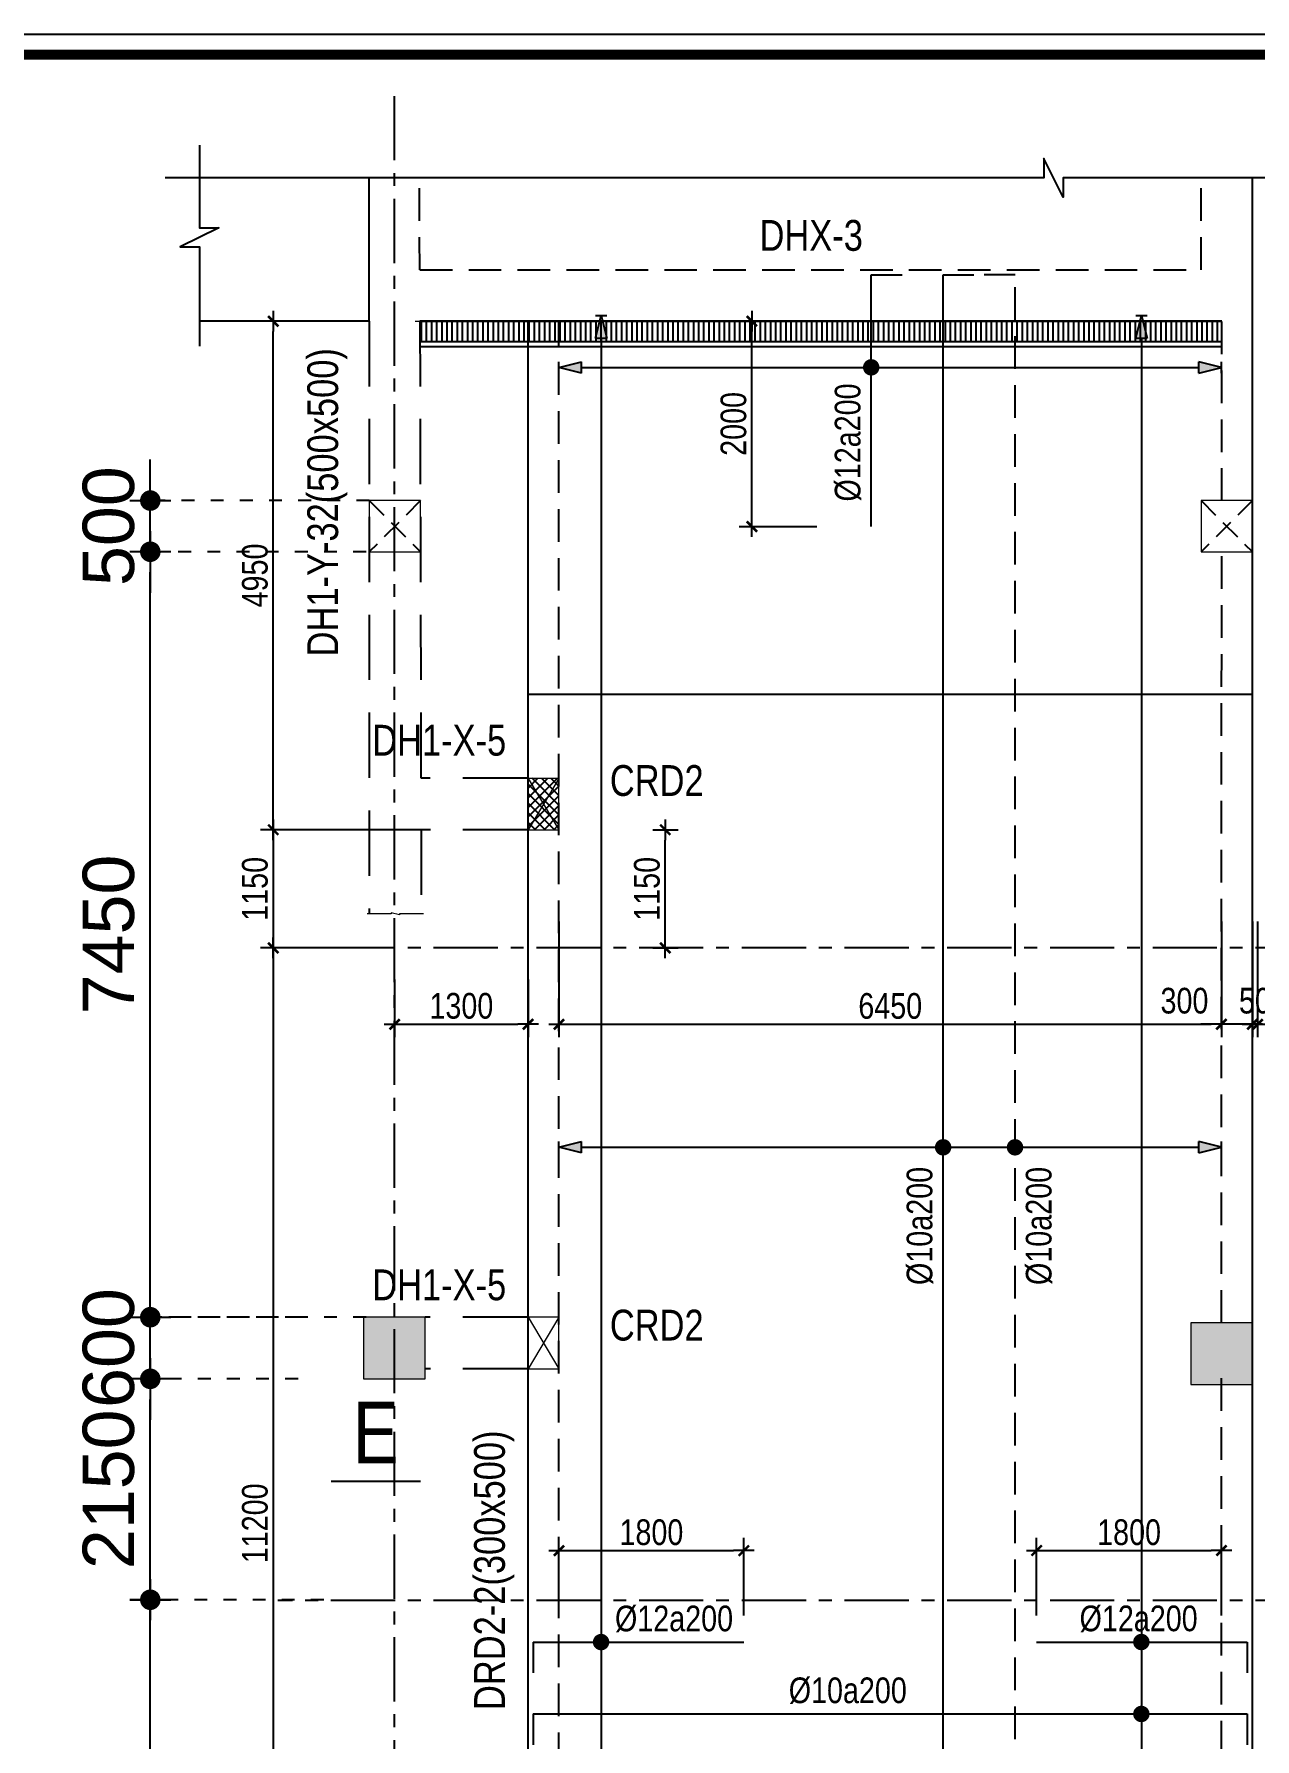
# Model space of a CAD drawing. Header units: millimetres. Extents: x 0 to 168200, y 0 to 59400.
# Drawn here: x 101026 to 112910, y 41308 to 57900 of the extents above; entities that cross this region are included whole.
import ezdxf
from ezdxf.enums import TextEntityAlignment as Align

# ---------------------------------------------------------------- set-up
doc = ezdxf.new("R2010")
doc.units = ezdxf.units.MM
doc.header["$LTSCALE"] = 100
doc.header["$PDSIZE"] = 5
for name, pattern in [('$0$CENTER', [2, 1.25, -0.25, 0.25, -0.25]), ('CENTER', [2, 1.25, -0.25, 0.25, -0.25]), ('HIDDEN', [9.525, 6.35, -3.175]), ('HIDDEN5', [2.8375, 1.25, -1.5875]), ('MB_Luoi truc$0$HTT Hidden 21', [3, 2, -1])]:
    doc.linetypes.add(name, pattern=pattern)
for name, color, linetype in [('$0$12PM. GRID', 8, '$0$CENTER'), ('01PM. TEXT A', 3, 'Continuous'), ('02PM. TEXT B', 4, 'Continuous'), ('03PM. TEXT C', 1, 'Continuous'), ('04PM. THIN', 7, 'Continuous'), ('05PM. FRAME', 4, 'Continuous'), ('06PM. HIDDEN', 4, 'HIDDEN'), ('08PM. SSS X', 6, 'Continuous'), ('11PM. DIM', 2, 'Continuous'), ('12PM. GRID', 8, 'CENTER'), ('13PM. HATCH', 8, 'Continuous'), ('cot 500 dung +850', 1, 'Continuous'), ('dim', 1, 'Continuous'), ('Dim 50', 1, 'Continuous'), ('mb_cot tang 1-3$0$Concrete Line', 6, 'Continuous')]:
    doc.layers.add(name, color=color, linetype=linetype)
for name, color, linetype, lineweight in [('Ap0302_PC', 150, 'Continuous', 9), ('Ap0302_PC @ 1', 150, 'Continuous', 9), ('Ap0302_PC @ 150', 150, 'Continuous', 9), ('COT', 5, 'Continuous', 13), ('DBAO', 3, 'Continuous', 13), ('DMo', 9, 'HIDDEN', 9)]:
    doc.layers.add(name, color=color, linetype=linetype, lineweight=lineweight)
doc.styles.add('[PMDC2013]STYLE', font='arial.ttf', dxfattribs={"width": 0.8})
doc.styles.add('arial', font='arial.ttf')
doc.dimstyles.new('1.100', dxfattribs={"dimtxt": 250, "dimasz": 100, "dimexe": 125, "dimexo": 0, "dimgap": 50, "dimtad": 1, "dimdec": 0, "dimrnd": 5, "dimzin": 0, "dimdsep": 46, "dimtxsty": '[PMDC2013]STYLE', "dimblk": 'TICK', "dimcen": 0, "dimdle": 300, "dimclrd": 2, "dimclre": 2, "dimclrt": 4, "dimadec": 0, "dimazin": 0, "dimtfac": 0.004, "dimtdec": 0, "dimtix": 1, "dimtmove": 2, "dimatfit": 3, "dimldrblk": 'TICK', "dimfxl": 1, "dimtvp": 0.8, "dimtolj": 1, "dimtzin": 0, "dimarcsym": 0})
doc.dimstyles.new('200', dxfattribs={"dimscale": 200, "dimtxt": 2.5, "dimasz": 1, "dimexe": 0, "dimexo": 0, "dimgap": 0.75, "dimtad": 1, "dimdec": 0, "dimrnd": 10, "dimzin": 9, "dimdsep": 46, "dimtxsty": 'arial', "dimblk1": 'DIMDOT', "dimblk2": 'DIMDOT', "dimsah": 1, "dimcen": 2, "dimdle": 3, "dimclre": 8, "dimclrt": 2, "dimadec": 0, "dimazin": 0, "dimtfac": 1, "dimtdec": 0, "dimtix": 1, "dimtmove": 2, "dimatfit": 3, "dimldrblk": 'DIMPIJL', "dimfxl": 1, "dimtvp": 1.8, "dimtolj": 1, "dimtzin": 0, "dimarcsym": 0})

# ---------------------------------------------------------------- blocks, each defined once
blk = doc.blocks.new('CHG_XX_Khung ten')
blk.add_lwpolyline([(15, 579), (826, 579), (826, 15), (15, 15)], close=True)
at = {"color": 4, "linetype": 'Continuous', "const_width": 1}
blk.add_lwpolyline([(17, 577), (824, 577), (824, 17), (17, 17)], close=True, dxfattribs=at)
blk = doc.blocks.new('TICK')
at = {"color": 0, "linetype": 'ByBlock'}
blk.add_line((1, 0), (-1, 0), dxfattribs=at)
at = {"color": 7, "linetype": 'ByBlock', "const_width": 0.25}
blk.add_lwpolyline([(-0.5, -0.5), (0.5, 0.5)], dxfattribs=at)
blk = doc.blocks.new('*D636')
at = {"layer": '11PM. DIM', "color": 2, "lineweight": -2, "transparency": 16777216}
for p, q in [((112936, 49263), (112936, 48138)), ((113236, 49263), (113236, 48138)), ((113036, 48263), (113136, 48263))]:
    blk.add_line(p, q, dxfattribs=at)
at = {"layer": 'Defpoints', "color": 0, "transparency": 16777216}
for p in [(112936, 49263), (113236, 49263), (113236, 48263)]:
    blk.add_point(p, dxfattribs=at)
at = {"layer": '11PM. DIM', "color": 2, "lineweight": -2, "transparency": 16777216, "xscale": 100, "yscale": 100, "zscale": 100, "rotation": 180}
blk.add_blockref('TICK', (112936, 48263), dxfattribs=at)
at = {"layer": '11PM. DIM', "color": 2, "lineweight": -2, "transparency": 16777216, "xscale": 100, "yscale": 100, "zscale": 100}
blk.add_blockref('TICK', (113236, 48263), dxfattribs=at)
at = {"layer": '11PM. DIM', "color": 4, "transparency": 16777216, "insert": (113644, 48491), "char_height": 250, "attachment_point": 5, "style": '[PMDC2013]STYLE'}
blk.add_mtext('\\A1;300', dxfattribs=at)
blk = doc.blocks.new('*D637')
at = {"layer": '11PM. DIM', "color": 2, "lineweight": -2, "transparency": 16777216}
for p, q in [((112585, 49263), (112585, 48138)), ((112885, 49263), (112885, 48138)), ((112485, 48263), (112385, 48263)), ((112885, 48263), (112585, 48263)), ((112985, 48263), (113085, 48263))]:
    blk.add_line(p, q, dxfattribs=at)
at = {"layer": 'Defpoints', "color": 0, "transparency": 16777216}
for p in [(112585, 49263), (112885, 49263), (112585, 48263)]:
    blk.add_point(p, dxfattribs=at)
at = {"layer": '11PM. DIM', "color": 2, "lineweight": -2, "transparency": 16777216, "xscale": 100, "yscale": 100, "zscale": 100}
blk.add_blockref('TICK', (112585, 48263), dxfattribs=at)
at = {"layer": '11PM. DIM', "color": 2, "lineweight": -2, "transparency": 16777216, "xscale": 100, "yscale": 100, "zscale": 100, "rotation": 180}
blk.add_blockref('TICK', (112885, 48263), dxfattribs=at)
at = {"layer": '11PM. DIM', "color": 4, "transparency": 16777216, "insert": (112224, 48491), "char_height": 250, "attachment_point": 5, "style": '[PMDC2013]STYLE'}
blk.add_mtext('\\A1;300', dxfattribs=at)
blk = doc.blocks.new('*D638')
at = {"layer": '11PM. DIM', "color": 2, "lineweight": -2, "transparency": 16777216}
for p, q in [((106135, 49263), (106135, 48138)), ((112585, 49263), (112585, 48138)), ((106235, 48263), (112485, 48263))]:
    blk.add_line(p, q, dxfattribs=at)
at = {"layer": 'Defpoints', "color": 0, "transparency": 16777216}
for p in [(106135, 49263), (112585, 49263), (112585, 48263)]:
    blk.add_point(p, dxfattribs=at)
at = {"layer": '11PM. DIM', "color": 2, "lineweight": -2, "transparency": 16777216, "xscale": 100, "yscale": 100, "zscale": 100, "rotation": 180}
blk.add_blockref('TICK', (106135, 48263), dxfattribs=at)
at = {"layer": '11PM. DIM', "color": 2, "lineweight": -2, "transparency": 16777216, "xscale": 100, "yscale": 100, "zscale": 100}
blk.add_blockref('TICK', (112585, 48263), dxfattribs=at)
at = {"layer": '11PM. DIM', "color": 4, "transparency": 16777216, "insert": (109360, 48440), "char_height": 250, "attachment_point": 5, "style": '[PMDC2013]STYLE'}
blk.add_mtext('\\A1;6450', dxfattribs=at)
blk = doc.blocks.new('DCN')
at = {"color": 1, "linetype": 'ByBlock'}
blk.add_line((0, 362), (0, -362), dxfattribs=at)
at = {"color": 0, "linetype": 'ByBlock', "style": '[PMDC2013]STYLE', "width": 0.8}
blk.add_attdef('A', (204, -250), '', height=500, dxfattribs=at)
blk = doc.blocks.new('*D639')
at = {"layer": '11PM. DIM', "color": 2, "lineweight": -2, "transparency": 16777216}
for p, q in [((104354, 49006), (103229, 49006)), ((103354, 48906), (103354, 37906)), ((104333, 37806), (103229, 37806))]:
    blk.add_line(p, q, dxfattribs=at)
at = {"layer": 'Defpoints', "color": 0, "transparency": 16777216}
for p in [(104354, 49006), (103354, 37806), (104333, 37806)]:
    blk.add_point(p, dxfattribs=at)
at = {"layer": '11PM. DIM', "color": 2, "lineweight": -2, "transparency": 16777216, "xscale": 100, "yscale": 100, "zscale": 100}
for p, rotation in [((103354, 49006), 90), ((103354, 37806), 270)]:
    blk.add_blockref('TICK', p, dxfattribs=dict(at, rotation=rotation))
at = {"layer": '11PM. DIM', "color": 4, "transparency": 16777216, "insert": (103176, 43406), "char_height": 250, "attachment_point": 5, "rotation": 90, "style": '[PMDC2013]STYLE'}
blk.add_mtext('\\A1;11200', dxfattribs=at)
blk = doc.blocks.new('*D640')
at = {"layer": '11PM. DIM', "color": 2, "lineweight": -2, "transparency": 16777216}
for p, q in [((103847, 55106), (103229, 55106)), ((103354, 50256), (103354, 55006)), ((104793, 50156), (103229, 50156))]:
    blk.add_line(p, q, dxfattribs=at)
at = {"layer": 'Defpoints', "color": 0, "transparency": 16777216}
for p in [(103354, 55106), (103847, 55106), (104793, 50156)]:
    blk.add_point(p, dxfattribs=at)
at = {"layer": '11PM. DIM', "color": 2, "lineweight": -2, "transparency": 16777216, "xscale": 100, "yscale": 100, "zscale": 100}
for p, rotation in [((103354, 55106), 90), ((103354, 50156), 270)]:
    blk.add_blockref('TICK', p, dxfattribs=dict(at, rotation=rotation))
at = {"layer": '11PM. DIM', "color": 4, "transparency": 16777216, "insert": (103176, 52631), "char_height": 250, "attachment_point": 5, "rotation": 90, "style": '[PMDC2013]STYLE'}
blk.add_mtext('\\A1;4950', dxfattribs=at)
blk = doc.blocks.new('*D642')
at = {"layer": '11PM. DIM', "color": 2, "lineweight": -2, "transparency": 16777216}
for p, q in [((104793, 50156), (103229, 50156)), ((103354, 50056), (103354, 49106)), ((104354, 49006), (103229, 49006))]:
    blk.add_line(p, q, dxfattribs=at)
at = {"layer": 'Defpoints', "color": 0, "transparency": 16777216}
for p in [(104793, 50156), (103354, 49006), (104354, 49006)]:
    blk.add_point(p, dxfattribs=at)
at = {"layer": '11PM. DIM', "color": 2, "lineweight": -2, "transparency": 16777216, "xscale": 100, "yscale": 100, "zscale": 100}
for p, rotation in [((103354, 50156), 90), ((103354, 49006), 270)]:
    blk.add_blockref('TICK', p, dxfattribs=dict(at, rotation=rotation))
at = {"layer": '11PM. DIM', "color": 4, "transparency": 16777216, "insert": (103176, 49581), "char_height": 250, "attachment_point": 5, "rotation": 90, "style": '[PMDC2013]STYLE'}
blk.add_mtext('\\A1;1150', dxfattribs=at)
blk = doc.blocks.new('*D643')
at = {"layer": '11PM. DIM', "color": 2, "lineweight": -2, "transparency": 16777216}
for p, q in [((104535, 48698), (104535, 48138)), ((105835, 48698), (105835, 48138)), ((104635, 48263), (105735, 48263))]:
    blk.add_line(p, q, dxfattribs=at)
at = {"layer": 'Defpoints', "color": 0, "transparency": 16777216}
for p in [(104535, 48698), (105835, 48698), (105835, 48263)]:
    blk.add_point(p, dxfattribs=at)
at = {"layer": '11PM. DIM', "color": 2, "lineweight": -2, "transparency": 16777216, "xscale": 100, "yscale": 100, "zscale": 100}
for p, rotation in [((104535, 48263), 179.999536175794), ((105835, 48263), 359.999536175794)]:
    blk.add_blockref('TICK', p, dxfattribs=dict(at, rotation=rotation))
at = {"layer": '11PM. DIM', "color": 4, "transparency": 16777216, "insert": (105185, 48441), "char_height": 250, "attachment_point": 5, "rotation": 359.9995, "style": '[PMDC2013]STYLE'}
blk.add_mtext('\\A1;1300', dxfattribs=at)
blk = doc.blocks.new('*D644')
at = {"layer": '11PM. DIM', "color": 2, "lineweight": -2, "transparency": 16777216}
for p, q in [((112885, 49263), (112885, 48138)), ((112936, 49263), (112936, 48138)), ((112785, 48263), (112685, 48263)), ((112936, 48263), (112885, 48263)), ((113036, 48263), (113136, 48263))]:
    blk.add_line(p, q, dxfattribs=at)
at = {"layer": 'Defpoints', "color": 0, "transparency": 16777216}
for p in [(112885, 49263), (112936, 49263), (112885, 48263)]:
    blk.add_point(p, dxfattribs=at)
at = {"layer": '11PM. DIM', "color": 2, "lineweight": -2, "transparency": 16777216, "xscale": 100, "yscale": 100, "zscale": 100}
blk.add_blockref('TICK', (112885, 48263), dxfattribs=at)
at = {"layer": '11PM. DIM', "color": 2, "lineweight": -2, "transparency": 16777216, "xscale": 100, "yscale": 100, "zscale": 100, "rotation": 180}
blk.add_blockref('TICK', (112936, 48263), dxfattribs=at)
at = {"layer": '11PM. DIM', "color": 4, "transparency": 16777216, "insert": (112910, 48491), "char_height": 250, "attachment_point": 5, "style": '[PMDC2013]STYLE'}
blk.add_mtext('\\A1;50', dxfattribs=at)
blk = doc.blocks.new('*U540')
at = {"layer": '12PM. GRID', "linetype": 'Continuous'}
h = blk.add_hatch(color=256, dxfattribs=at)
h.dxf.hatch_style = 1
h.paths.add_polyline_path([(-55, 3520), (55, 3520), (0, 3740)])
h = blk.add_hatch(color=256, dxfattribs=at)
h.dxf.hatch_style = 1
h.paths.add_polyline_path([(0, -2710), (55, -2490), (-55, -2490)])
at = {"layer": '08PM. SSS X', "linetype": 'ByBlock', "ltscale": 0.5}
blk.add_line((-15760, 0), (8490, 0), dxfattribs=at)
at = {"layer": '08PM. SSS X', "linetype": 'ByBlock'}
blk.add_line((8490, 0), (8490, -300), dxfattribs=at)
at = {"layer": '12PM. GRID', "linetype": 'Continuous'}
for p, q in [((-55, 3740), (55, 3740)), ((-55, 3520), (0, 3740)), ((0, 3740), (55, 3520)), ((-55, 3520), (55, 3520)), ((0, 3520), (0, -2490)), ((-55, -2490), (55, -2490)), ((-55, -2490), (0, -2710)), ((0, -2710), (55, -2490)), ((-55, -2710), (55, -2710))]:
    blk.add_line(p, q, dxfattribs=at)
at = {"layer": '12PM. GRID', "linetype": 'Continuous', "const_width": 80, "flags": 128}
blk.add_lwpolyline([(-40, 0, 1), (40, 0, 1)], format="xyb", close=True, dxfattribs=at)
at = {"layer": '02PM. TEXT B', "linetype": 'ByBlock', "style": '[PMDC2013]STYLE', "width": 0.8, "flags": 8}
blk.add_attdef('1', text='', height=250, dxfattribs=at).set_placement((-1340, 230), align=Align.MIDDLE_LEFT)
at = {"layer": 'Defpoints', "color": 9, "linetype": 'ByBlock', "style": '[PMDC2013]STYLE', "width": 0.8, "flags": 9}
for tag, p in [('2', (-4160, 60)), ('3', (-4160, -345)), ('4', (-4160, -750)), ('5', (-4160, -1140))]:
    blk.add_attdef(tag, text='', height=250, dxfattribs=at).set_placement(p, align=Align.MIDDLE_CENTER)
blk = doc.blocks.new('*U538')
at = {"layer": '12PM. GRID', "linetype": 'Continuous'}
h = blk.add_hatch(color=256, dxfattribs=at)
h.dxf.hatch_style = 1
h.paths.add_polyline_path([(-55, 4220), (55, 4220), (0, 4440)])
h = blk.add_hatch(color=256, dxfattribs=at)
h.dxf.hatch_style = 1
h.paths.add_polyline_path([(0, -2010), (55, -1790), (-55, -1790)])
at = {"layer": '08PM. SSS X', "linetype": 'ByBlock'}
blk.add_line((8490, 0), (8490, 300), dxfattribs=at)
at = {"layer": '08PM. SSS X', "linetype": 'ByBlock', "ltscale": 0.5}
blk.add_line((-15760, 0), (8490, 0), dxfattribs=at)
at = {"layer": '12PM. GRID', "linetype": 'Continuous'}
for p, q in [((-55, 4440), (55, 4440)), ((-55, 4220), (0, 4440)), ((0, 4440), (55, 4220)), ((-55, 4220), (55, 4220)), ((0, 4220), (0, -1790)), ((-55, -1790), (55, -1790)), ((-55, -1790), (0, -2010)), ((0, -2010), (55, -1790)), ((-55, -2010), (55, -2010))]:
    blk.add_line(p, q, dxfattribs=at)
at = {"layer": '12PM. GRID', "linetype": 'Continuous', "const_width": 80, "flags": 128}
blk.add_lwpolyline([(-40, 0, -1), (40, 0, -1)], format="xyb", close=True, dxfattribs=at)
at = {"layer": '02PM. TEXT B', "linetype": 'ByBlock', "style": '[PMDC2013]STYLE', "width": 0.8, "flags": 8}
blk.add_attdef('1', text='', height=250, dxfattribs=at).set_placement((-1340, -230), align=Align.MIDDLE_LEFT)
at = {"layer": 'Defpoints', "color": 9, "linetype": 'ByBlock', "style": '[PMDC2013]STYLE', "width": 0.8, "flags": 9}
for tag, p in [('2', (-4160, 60)), ('3', (-4160, -345)), ('4', (-4160, -750)), ('5', (-4160, -1140))]:
    blk.add_attdef(tag, text='', height=250, dxfattribs=at).set_placement(p, align=Align.MIDDLE_CENTER)
blk = doc.blocks.new('*D572')
at = {"layer": '11PM. DIM', "color": 2, "lineweight": -2, "transparency": 16777216}
for p, q in [((108645, 55106), (107888, 55106)), ((108013, 53206), (108013, 55006)), ((108645, 53106), (107888, 53106))]:
    blk.add_line(p, q, dxfattribs=at)
at = {"layer": 'Defpoints', "color": 0, "transparency": 16777216}
for p in [(108013, 55106), (108645, 55106), (108645, 53106)]:
    blk.add_point(p, dxfattribs=at)
at = {"layer": '11PM. DIM', "color": 2, "lineweight": -2, "transparency": 16777216, "xscale": 100, "yscale": 100, "zscale": 100}
for p, rotation in [((108013, 55106), 90), ((108013, 53106), 270)]:
    blk.add_blockref('TICK', p, dxfattribs=dict(at, rotation=rotation))
at = {"layer": '11PM. DIM', "color": 4, "transparency": 16777216, "insert": (107835, 54106), "char_height": 250, "attachment_point": 5, "rotation": 90, "style": '[PMDC2013]STYLE'}
blk.add_mtext('\\A1;2000', dxfattribs=at)
blk = doc.blocks.new('*U537')
at = {"layer": '12PM. GRID', "linetype": 'Continuous'}
h = blk.add_hatch(color=256, dxfattribs=at)
h.dxf.hatch_style = 1
h.paths.add_polyline_path([(-55, 2820), (55, 2820), (0, 3040)])
h = blk.add_hatch(color=256, dxfattribs=at)
h.dxf.hatch_style = 1
h.paths.add_polyline_path([(0, -3410), (55, -3190), (-55, -3190)])
at = {"layer": '08PM. SSS X', "linetype": 'ByBlock', "ltscale": 0.5}
blk.add_line((-1550, 0), (900, 0), dxfattribs=at)
at = {"layer": '08PM. SSS X', "linetype": 'ByBlock'}
for p, q in [((-1550, 0), (-1550, 0)), ((900, 0), (900, -300))]:
    blk.add_line(p, q, dxfattribs=at)
at = {"layer": '12PM. GRID', "linetype": 'Continuous'}
for p, q in [((-55, 3040), (55, 3040)), ((-55, 2820), (0, 3040)), ((0, 3040), (55, 2820)), ((-55, 2820), (55, 2820)), ((0, 2820), (0, -3190)), ((-55, -3190), (55, -3190)), ((-55, -3190), (0, -3410)), ((0, -3410), (55, -3190)), ((-55, -3410), (55, -3410))]:
    blk.add_line(p, q, dxfattribs=at)
at = {"layer": '12PM. GRID', "linetype": 'Continuous', "const_width": 80, "flags": 128}
blk.add_lwpolyline([(-40, 0, 1), (40, 0, 1)], format="xyb", close=True, dxfattribs=at)
at = {"layer": '02PM. TEXT B', "linetype": 'ByBlock', "style": '[PMDC2013]STYLE', "width": 0.8, "flags": 8}
blk.add_attdef('1', text='', height=250, dxfattribs=at).set_placement((-1306, 230), align=Align.MIDDLE_LEFT)
at = {"layer": 'Defpoints', "color": 9, "linetype": 'ByBlock', "style": '[PMDC2013]STYLE', "width": 0.8, "flags": 9}
for tag, p in [('2', (-4400, -1000)), ('3', (-4400, -1405)), ('4', (-4400, -1810)), ('5', (-4400, -2200))]:
    blk.add_attdef(tag, text='', height=250, dxfattribs=at).set_placement(p, align=Align.MIDDLE_CENTER)
blk = doc.blocks.new('*U535')
at = {"layer": '12PM. GRID', "linetype": 'Continuous'}
h = blk.add_hatch(color=256, dxfattribs=at)
h.dxf.hatch_style = 1
h.paths.add_polyline_path([(-55, 13390), (55, 13390), (0, 13610)])
at = {"layer": '08PM. SSS X', "linetype": 'ByBlock', "ltscale": 0.5}
blk.add_line((-5920, 0), (1030, 0), dxfattribs=at)
at = {"layer": '08PM. SSS X', "linetype": 'ByBlock'}
for p, q in [((-5920, 0), (-5920, -300)), ((1030, 0), (1030, -300))]:
    blk.add_line(p, q, dxfattribs=at)
at = {"layer": '12PM. GRID', "linetype": 'Continuous'}
for p, q in [((-55, 13610), (55, 13610)), ((-55, 13390), (0, 13610)), ((0, 13610), (55, 13390)), ((-55, 13390), (55, 13390)), ((0, 13390), (0, -9800))]:
    blk.add_line(p, q, dxfattribs=at)
at = {"layer": '12PM. GRID', "linetype": 'Continuous', "const_width": 80, "flags": 128}
blk.add_lwpolyline([(-40, 0, 1), (40, 0, 1)], format="xyb", close=True, dxfattribs=at)
at = {"layer": '02PM. TEXT B', "linetype": 'ByBlock', "style": '[PMDC2013]STYLE', "width": 0.8, "flags": 8}
blk.add_attdef('1', text='', height=250, dxfattribs=at).set_placement((-3433, 230), align=Align.MIDDLE_LEFT)
at = {"layer": 'Defpoints', "color": 9, "linetype": 'ByBlock', "style": '[PMDC2013]STYLE', "width": 0.8, "flags": 9}
for tag, p in [('2', (-6970, 1710)), ('3', (-6970, 1305)), ('4', (-6970, 900)), ('5', (-6970, 510))]:
    blk.add_attdef(tag, text='', height=250, dxfattribs=at).set_placement(p, align=Align.MIDDLE_CENTER)
blk = doc.blocks.new('*U534')
at = {"layer": '12PM. GRID', "linetype": 'Continuous'}
h = blk.add_hatch(color=256, dxfattribs=at)
h.dxf.hatch_style = 1
h.paths.add_polyline_path([(-55, 14090), (55, 14090), (0, 14310)])
for p, q in [((-55, 14310), (55, 14310)), ((-55, 14090), (0, 14310)), ((0, 14310), (55, 14090)), ((-55, 14090), (55, 14090)), ((0, 14090), (0, -9100))]:
    blk.add_line(p, q, dxfattribs=at)
at = {"layer": '02PM. TEXT B', "linetype": 'ByBlock', "style": '[PMDC2013]STYLE', "width": 0.8, "flags": 8}
blk.add_attdef('1', text='', height=250, dxfattribs=at).set_placement((-3433, -230), align=Align.MIDDLE_LEFT)
at = {"layer": 'Defpoints', "color": 9, "linetype": 'ByBlock', "style": '[PMDC2013]STYLE', "width": 0.8, "flags": 9}
for tag, p in [('2', (-6970, 1710)), ('3', (-6970, 1305)), ('4', (-6970, 900)), ('5', (-6970, 510))]:
    blk.add_attdef(tag, text='', height=250, dxfattribs=at).set_placement(p, align=Align.MIDDLE_CENTER)
blk = doc.blocks.new('*D574')
at = {"layer": '11PM. DIM', "color": 2, "lineweight": -2, "transparency": 16777216}
for p, q in [((110785, 42508), (110785, 43266)), ((110885, 43141), (112485, 43141)), ((112585, 42508), (112585, 43266))]:
    blk.add_line(p, q, dxfattribs=at)
at = {"layer": 'Defpoints', "color": 0, "transparency": 16777216}
for p in [(112585, 43141), (110785, 42508), (112585, 42508)]:
    blk.add_point(p, dxfattribs=at)
at = {"layer": '11PM. DIM', "color": 2, "lineweight": -2, "transparency": 16777216, "xscale": 100, "yscale": 100, "zscale": 100, "rotation": 180}
blk.add_blockref('TICK', (110785, 43141), dxfattribs=at)
at = {"layer": '11PM. DIM', "color": 2, "lineweight": -2, "transparency": 16777216, "xscale": 100, "yscale": 100, "zscale": 100}
blk.add_blockref('TICK', (112585, 43141), dxfattribs=at)
at = {"layer": '11PM. DIM', "color": 4, "transparency": 16777216, "insert": (111685, 43318), "char_height": 250, "attachment_point": 5, "style": '[PMDC2013]STYLE'}
blk.add_mtext('\\A1;1800', dxfattribs=at)
blk = doc.blocks.new('*U502')
at = {"layer": '12PM. GRID', "linetype": 'Continuous'}
h = blk.add_hatch(color=256, dxfattribs=at)
h.dxf.hatch_style = 1
h.paths.add_polyline_path([(-55, 12690), (55, 12690), (0, 12910)])
at = {"layer": '08PM. SSS X', "linetype": 'ByBlock', "ltscale": 0.5}
blk.add_line((-1020, 0), (1030, 0), dxfattribs=at)
at = {"layer": '08PM. SSS X', "linetype": 'ByBlock'}
for p, q in [((-1020, 0), (-1020, 0)), ((1030, 0), (1030, -300))]:
    blk.add_line(p, q, dxfattribs=at)
at = {"layer": '12PM. GRID', "linetype": 'Continuous'}
for p, q in [((-55, 12910), (55, 12910)), ((-55, 12690), (0, 12910)), ((0, 12910), (55, 12690)), ((-55, 12690), (55, 12690)), ((0, 12690), (0, -10500))]:
    blk.add_line(p, q, dxfattribs=at)
at = {"layer": '12PM. GRID', "linetype": 'Continuous', "const_width": 80, "flags": 128}
blk.add_lwpolyline([(-40, 0, 1), (40, 0, 1)], format="xyb", close=True, dxfattribs=at)
at = {"layer": '02PM. TEXT B', "linetype": 'ByBlock', "style": '[PMDC2013]STYLE', "width": 0.8, "flags": 8}
blk.add_attdef('1', text='', height=250, dxfattribs=at).set_placement((-602, 230), align=Align.MIDDLE_LEFT)
at = {"layer": 'Defpoints', "color": 9, "linetype": 'ByBlock', "style": '[PMDC2013]STYLE', "width": 0.8, "flags": 9}
for tag, p in [('2', (-5670, -1820)), ('3', (-5670, -2225)), ('4', (-5670, -2630)), ('5', (-5670, -3020))]:
    blk.add_attdef(tag, text='', height=250, dxfattribs=at).set_placement(p, align=Align.MIDDLE_CENTER)
blk = doc.blocks.new('*D575')
at = {"layer": '11PM. DIM', "color": 2, "lineweight": -2, "transparency": 16777216}
for p, q in [((106135, 42508), (106135, 43265)), ((106235, 43140), (107835, 43140)), ((107935, 42508), (107935, 43265))]:
    blk.add_line(p, q, dxfattribs=at)
at = {"layer": 'Defpoints', "color": 0, "transparency": 16777216}
for p in [(107935, 43140), (106135, 42508), (107935, 42508)]:
    blk.add_point(p, dxfattribs=at)
at = {"layer": '11PM. DIM', "color": 2, "lineweight": -2, "transparency": 16777216, "xscale": 100, "yscale": 100, "zscale": 100, "rotation": 180}
blk.add_blockref('TICK', (106135, 43140), dxfattribs=at)
at = {"layer": '11PM. DIM', "color": 2, "lineweight": -2, "transparency": 16777216, "xscale": 100, "yscale": 100, "zscale": 100}
blk.add_blockref('TICK', (107935, 43140), dxfattribs=at)
at = {"layer": '11PM. DIM', "color": 4, "transparency": 16777216, "insert": (107035, 43318), "char_height": 250, "attachment_point": 5, "style": '[PMDC2013]STYLE'}
blk.add_mtext('\\A1;1800', dxfattribs=at)
blk = doc.blocks.new('*U506')
at = {"layer": '12PM. GRID', "linetype": 'Continuous'}
h = blk.add_hatch(color=256, dxfattribs=at)
h.dxf.hatch_style = 1
h.paths.add_polyline_path([(-55, 12690), (55, 12690), (0, 12910)])
at = {"layer": '08PM. SSS X', "linetype": 'ByBlock', "ltscale": 0.5}
blk.add_line((-660, 0), (1390, 0), dxfattribs=at)
at = {"layer": '08PM. SSS X', "linetype": 'ByBlock'}
for p, q in [((-660, 0), (-660, -300)), ((1390, 0), (1390, 0))]:
    blk.add_line(p, q, dxfattribs=at)
at = {"layer": '12PM. GRID', "linetype": 'Continuous'}
for p, q in [((-55, 12910), (55, 12910)), ((-55, 12690), (0, 12910)), ((0, 12910), (55, 12690)), ((-55, 12690), (55, 12690)), ((0, 12690), (0, -10500))]:
    blk.add_line(p, q, dxfattribs=at)
at = {"layer": '12PM. GRID', "linetype": 'Continuous', "const_width": 80, "flags": 128}
blk.add_lwpolyline([(-40, 0, 1), (40, 0, 1)], format="xyb", close=True, dxfattribs=at)
at = {"layer": '02PM. TEXT B', "linetype": 'ByBlock', "style": '[PMDC2013]STYLE', "width": 0.8, "flags": 8}
blk.add_attdef('1', text='', height=250, dxfattribs=at).set_placement((135, 230), align=Align.MIDDLE_LEFT)
at = {"layer": 'Defpoints', "color": 9, "linetype": 'ByBlock', "style": '[PMDC2013]STYLE', "width": 0.8, "flags": 9}
for tag, p in [('2', (-5310, -1820)), ('3', (-5310, -2225)), ('4', (-5310, -2630)), ('5', (-5310, -3020))]:
    blk.add_attdef(tag, text='', height=250, dxfattribs=at).set_placement(p, align=Align.MIDDLE_CENTER)
blk = doc.blocks.new('*D610')
at = {"layer": 'Defpoints', "color": 0, "transparency": 16777216}
for p in [(107050, 50156), (107170, 50156), (107050, 49006)]:
    blk.add_point(p, dxfattribs=at)
at = {"layer": 'Dim 50', "color": 2, "lineweight": -2, "transparency": 16777216}
for p, q in [((107050, 50156), (107295, 50156)), ((107170, 49106), (107170, 50056)), ((107050, 49006), (107295, 49006))]:
    blk.add_line(p, q, dxfattribs=at)
at = {"layer": 'Dim 50', "color": 2, "lineweight": -2, "transparency": 16777216, "xscale": 100, "yscale": 100, "zscale": 100}
for p, rotation in [((107170, 50156), 90), ((107170, 49006), 270)]:
    blk.add_blockref('TICK', p, dxfattribs=dict(at, rotation=rotation))
at = {"layer": 'Dim 50', "color": 4, "transparency": 16777216, "insert": (106992, 49581), "char_height": 250, "attachment_point": 5, "rotation": 90, "style": '[PMDC2013]STYLE'}
blk.add_mtext('\\A1;1150', dxfattribs=at)
blk = doc.blocks.new('*U653')
at = {"layer": 'Ap0302_PC @ 1'}
h = blk.add_hatch(color=50, dxfattribs=at)
h.dxf.hatch_style = 1
h.paths.add_polyline_path([(-300, -300), (-300, 300), (300, 300), (300, -300)])
at = {"layer": 'Ap0302_PC @ 150'}
h = blk.add_hatch(color=50, dxfattribs=at)
h.dxf.hatch_style = 1
h.paths.add_polyline_path([(-300, -300), (-300, 300), (300, 300), (300, -300)])
blk = doc.blocks.new('HoBoi_C600x600')
at = {"layer": 'Ap0302_PC'}
blk.add_lwpolyline([(300, -300), (300, 300), (-300, 300), (-300, -300)], close=True, dxfattribs=at)
blk.add_blockref('*U653', (0, 0), dxfattribs=at)
blk = doc.blocks.new('DIMDOT')
for p, q in [((0, -1), (0, 1)), ((1, 0), (-1, 0))]:
    blk.add_line(p, q)
at = {"const_width": 0.5}
blk.add_lwpolyline([(-0.25, 0, 1), (0.25, 0, 1)], format="xyb", close=True, dxfattribs=at)
blk = doc.blocks.new('*D612')
at = {"layer": 'Defpoints', "color": 0, "transparency": 16777216}
for p in [(102157, 42662), (103846, 42662), (103596, 37406)]:
    blk.add_point(p, dxfattribs=at)
at = {"layer": 'dim', "color": 8, "linetype": 'HIDDEN5', "lineweight": -2, "transparency": 16777216}
for p, q in [((103846, 42662), (102157, 42662)), ((103596, 37406), (102157, 37406))]:
    blk.add_line(p, q, dxfattribs=at)
at = {"layer": 'dim', "color": 0, "lineweight": -2, "transparency": 16777216}
blk.add_line((102157, 37606), (102157, 42462), dxfattribs=at)
at = {"layer": 'dim', "color": 0, "lineweight": -2, "transparency": 16777216, "xscale": 200, "yscale": 200, "zscale": 200}
for p, rotation in [((102157, 42662), 90), ((102157, 37406), 270)]:
    blk.add_blockref('DIMDOT', p, dxfattribs=dict(at, rotation=rotation))
at = {"layer": 'dim', "color": 2, "transparency": 16777216, "insert": (101752, 40034), "char_height": 500, "attachment_point": 5, "rotation": 90, "style": 'arial'}
blk.add_mtext('\\A1;5260', dxfattribs=at)
blk = doc.blocks.new('DIMPIJL')
at = {"linetype": 'ByBlock'}
blk.add_solid([(-2.5, 0.417), (-2.5, -0.417), (0, 0)], dxfattribs=at)
blk = doc.blocks.new('*D613')
at = {"layer": 'Defpoints', "color": 0, "transparency": 16777216}
for p in [(102157, 44812), (103596, 44812), (103846, 42662)]:
    blk.add_point(p, dxfattribs=at)
at = {"layer": 'dim', "color": 8, "linetype": 'HIDDEN5', "lineweight": -2, "transparency": 16777216}
for p, q in [((103596, 44812), (102157, 44812)), ((103846, 42662), (102157, 42662))]:
    blk.add_line(p, q, dxfattribs=at)
at = {"layer": 'dim', "color": 0, "lineweight": -2, "transparency": 16777216}
blk.add_line((102157, 42862), (102157, 44612), dxfattribs=at)
at = {"layer": 'dim', "color": 0, "lineweight": -2, "transparency": 16777216, "xscale": 200, "yscale": 200, "zscale": 200}
for p, rotation in [((102157, 44812), 90), ((102157, 42662), 270)]:
    blk.add_blockref('DIMDOT', p, dxfattribs=dict(at, rotation=rotation))
at = {"layer": 'dim', "color": 2, "transparency": 16777216, "insert": (101752, 43737), "char_height": 500, "attachment_point": 5, "rotation": 90, "style": 'arial'}
blk.add_mtext('\\A1;2150', dxfattribs=at)
blk = doc.blocks.new('*D614')
at = {"layer": 'Defpoints', "color": 0, "transparency": 16777216}
for p in [(102157, 45412), (103596, 45412), (103596, 44812)]:
    blk.add_point(p, dxfattribs=at)
at = {"layer": 'dim', "color": 0, "lineweight": -2, "transparency": 16777216}
for p, q in [((102157, 45612), (102157, 45812)), ((102157, 44812), (102157, 45412)), ((102157, 44612), (102157, 44412))]:
    blk.add_line(p, q, dxfattribs=at)
at = {"layer": 'dim', "color": 8, "linetype": 'HIDDEN5', "lineweight": -2, "transparency": 16777216}
for p, q in [((103596, 45412), (102157, 45412)), ((103596, 44812), (102157, 44812))]:
    blk.add_line(p, q, dxfattribs=at)
at = {"layer": 'dim', "color": 0, "lineweight": -2, "transparency": 16777216, "xscale": 200, "yscale": 200, "zscale": 200}
for p, rotation in [((102157, 45412), 270), ((102157, 44812), 90)]:
    blk.add_blockref('DIMDOT', p, dxfattribs=dict(at, rotation=rotation))
at = {"layer": 'dim', "color": 2, "transparency": 16777216, "insert": (101752, 45112), "char_height": 500, "attachment_point": 5, "rotation": 90, "style": 'arial'}
blk.add_mtext('\\A1;600', dxfattribs=at)
blk = doc.blocks.new('*D615')
at = {"layer": 'Defpoints', "color": 0, "transparency": 16777216}
for p in [(102157, 52862), (104257, 52862), (104257, 45412)]:
    blk.add_point(p, dxfattribs=at)
at = {"layer": 'dim', "color": 8, "linetype": 'HIDDEN5', "lineweight": -2, "transparency": 16777216}
for p, q in [((104257, 52862), (102157, 52862)), ((104257, 45412), (102157, 45412))]:
    blk.add_line(p, q, dxfattribs=at)
at = {"layer": 'dim', "color": 0, "lineweight": -2, "transparency": 16777216}
blk.add_line((102157, 45612), (102157, 52662), dxfattribs=at)
at = {"layer": 'dim', "color": 0, "lineweight": -2, "transparency": 16777216, "xscale": 200, "yscale": 200, "zscale": 200}
for p, rotation in [((102157, 52862), 90), ((102157, 45412), 270)]:
    blk.add_blockref('DIMDOT', p, dxfattribs=dict(at, rotation=rotation))
at = {"layer": 'dim', "color": 2, "transparency": 16777216, "insert": (101752, 49137), "char_height": 500, "attachment_point": 5, "rotation": 90, "style": 'arial'}
blk.add_mtext('\\A1;7450', dxfattribs=at)
blk = doc.blocks.new('*D616')
at = {"layer": 'Defpoints', "color": 0, "transparency": 16777216}
for p in [(102157, 53360), (104289, 53360), (104257, 52862)]:
    blk.add_point(p, dxfattribs=at)
at = {"layer": 'dim', "color": 0, "lineweight": -2, "transparency": 16777216}
for p, q in [((102157, 53560), (102157, 53760)), ((102157, 52862), (102157, 53360)), ((102157, 52662), (102157, 52462))]:
    blk.add_line(p, q, dxfattribs=at)
at = {"layer": 'dim', "color": 8, "linetype": 'HIDDEN5', "lineweight": -2, "transparency": 16777216}
for p, q in [((104289, 53360), (102157, 53360)), ((104257, 52862), (102157, 52862))]:
    blk.add_line(p, q, dxfattribs=at)
at = {"layer": 'dim', "color": 0, "lineweight": -2, "transparency": 16777216, "xscale": 200, "yscale": 200, "zscale": 200}
for p, rotation in [((102157, 53360), 270), ((102157, 52862), 90)]:
    blk.add_blockref('DIMDOT', p, dxfattribs=dict(at, rotation=rotation))
at = {"layer": 'dim', "color": 2, "transparency": 16777216, "insert": (101752, 53111), "char_height": 500, "attachment_point": 5, "rotation": 90, "style": 'arial'}
blk.add_mtext('\\A1;500', dxfattribs=at)
blk = doc.blocks.new('500x500')
at = {"color": 1, "linetype": 'MB_Luoi truc$0$HTT Hidden 21'}
for p, q in [((250, 250), (-250, -250)), ((-250, 250), (250, -250))]:
    blk.add_line(p, q, dxfattribs=at)
at = {"layer": 'Ap0302_PC', "color": 1}
blk.add_lwpolyline([(250, -250), (250, 250), (-250, 250), (-250, -250)], close=True, dxfattribs=at)

msp = doc.modelspace()

# ---------------------------------------------------------------- block references
at = {"layer": '04PM. THIN', "xscale": 100, "yscale": 100, "zscale": 100}
msp.add_blockref('CHG_XX_Khung ten', (84100, 0), dxfattribs=at)

# ---------------------------------------------------------------- next in the draw order: hatches: boundary and pattern name
at = {"layer": '13PM. HATCH'}
h = msp.add_hatch(dxfattribs=at)
h.set_pattern_fill('LINE10', color=256, scale=50, angle=90, style=0, pattern_type=2)
h.set_pattern_definition([(90, (246.545, 357.723), (-50, 3e-15), [])])
h.paths.add_polyline_path([(120237.2, 54906.4), (120237.2, 55106.4), (113235.4, 55106.4), (113235.4, 54906.4)])
h.paths.add_polyline_path([(104781.1, 55106.4), (104781.6, 54906.4), (112586.4, 54906.4), (112586.5, 55106.4)])
h = msp.add_hatch(dxfattribs=at)
h.set_pattern_fill('ANSI37', color=256, scale=20.833333, angle=270, style=0)
h.set_pattern_definition([(315, (-304009.293, -188658.405), (46.772167, 46.772167), []), (45, (-304009.293, -188658.405), (-46.772167, 46.772167), [])])
h.paths.add_polyline_path([(105835.2, 50156.4), (105835.3, 50656.8), (106135.2, 50656.4), (106135.2, 50156.4)])

# ---------------------------------------------------------------- next in the draw order: linework, layer by layer
at = {"layer": '$0$12PM. GRID', "linetype": '$0$CENTER', "ltscale": 5}
for p, q in [((104535.3, 28672.1), (104535.3, 57338.3)), ((122540.3, 49006.4), (103399.5, 49006.4)), ((122540.3, 42656.4), (103399.5, 42656.4))]:
    msp.add_line(p, q, dxfattribs=at)
at = {"layer": '04PM. THIN', "flags": 128}
for points in [[(102635.3, 56818.2), (102635.3, 56015.5), (102822.8, 56015.5), (102447.8, 55828), (102635.3, 55828), (102635.3, 54864)], [(124170.3, 56501), (111043.3, 56501), (111043.3, 56313.5), (110855.8, 56688.5), (110855.8, 56501), (102300.3, 56501)]]:
    msp.add_lwpolyline(points, dxfattribs=at)
at = {"layer": '05PM. FRAME', "ltscale": 0.5}
for p, q in [((104288.7, 55106.4), (104288.7, 56501)), ((112885.3, 29956.1), (112885.3, 56501)), ((104288.7, 55106.4), (102635.3, 55106.4)), ((112586.5, 55106.4), (104781.1, 55106.4)), ((105835.2, 30978.3), (105835.2, 55106.4)), ((112885.3, 51471.4), (105835.3, 51472))]:
    msp.add_line(p, q, dxfattribs=at)
at = {"layer": '06PM. HIDDEN', "ltscale": 0.5}
for p, q in [((104779.9, 55606.4), (104777.7, 56501)), ((112385.3, 55606.4), (112385.3, 56501)), ((104779.9, 55606.4), (112385.3, 55606.4)), ((106135.2, 31528.2), (106135.3, 55106.4)), ((112586.4, 53356.4), (112586.5, 55106.4)), ((112585.7, 45356.4), (112586.4, 52856.4)), ((112585, 37356.4), (112585.7, 44856.4))]:
    msp.add_line(p, q, dxfattribs=at)
at = {"layer": '06PM. HIDDEN'}
for p, q in [((104288.7, 55106.4), (104288.7, 49336.6)), ((104781.1, 55106.4), (104791.8, 50656.8)), ((105835.3, 50656.8), (104791.8, 50656.8)), ((105835.5, 50156.3), (104793.1, 50156.3)), ((104793.1, 50156.3), (104795, 49336.6)), ((105835.3, 45411.3), (104832, 45411.3)), ((105835.5, 44910.8), (104833.1, 44910.8))]:
    msp.add_line(p, q, dxfattribs=at)
at = {"layer": '13PM. HATCH'}
for points in [[(104781.1, 55106.4), (112586.5, 55106.4)], [(112586.4, 54906.4), (104781.6, 54906.4)], [(112586.4, 54856.4), (104781.7, 54856.4)]]:
    msp.add_lwpolyline(points, dxfattribs=at)
at = {"layer": 'COT'}
for points in [[(106135.2, 50656.4), (105835.2, 50656.4), (105835.2, 50156.4), (106135.2, 50156.4), (106135.2, 50656.4), (105835.2, 50156.4), (105835.2, 50656.4), (106135.2, 50156.4)], [(106135.2, 45411), (105835.2, 45411), (105835.2, 44911), (106135.2, 44911), (106135.2, 45411), (105835.2, 44911), (105835.2, 45411), (106135.2, 44911)]]:
    msp.add_lwpolyline(points, dxfattribs=at)
at = {"layer": 'DBAO'}
msp.add_lwpolyline([(104815, 49337.9), (104581.9, 49337.3), (104581.9, 49327.3), (104501.9, 49347.1), (104501.9, 49337.1), (104268.7, 49336.5)], dxfattribs=at)
at = {"layer": 'DMo'}
msp.add_line((104735.3, 55106.4), (112385.3, 55106.4), dxfattribs=at)

# ---------------------------------------------------------------- next in the draw order: block references
ref = msp.add_blockref('*U537', (109174.9, 54656.5), dxfattribs=dict(rotation=90))
ref.add_attrib('1', '%%c12a200', dxfattribs={"layer": '02PM. TEXT B', "linetype": 'ByBlock', "height": 250, "rotation": 90, "style": '[PMDC2013]STYLE', "width": 0.8}).set_placement((108944.9, 53350.5), align=Align.MIDDLE_LEFT)
ref = msp.add_blockref('*U540', (109874.9, 47065.5), dxfattribs=dict(rotation=90))
ref.add_attrib('1', '%%C10a200', dxfattribs={"layer": '02PM. TEXT B', "linetype": 'ByBlock', "height": 250, "rotation": 90, "style": '[PMDC2013]STYLE', "width": 0.8}).set_placement((109644.9, 45725.4), align=Align.MIDDLE_LEFT)
at = {"linetype": 'HIDDEN'}
ref = msp.add_blockref('*U538', (110574.9, 47065.5), dxfattribs=dict(at, rotation=90))
ref.add_attrib('1', '%%c10a200', dxfattribs={"layer": '02PM. TEXT B', "linetype": 'ByBlock', "height": 250, "rotation": 90, "style": '[PMDC2013]STYLE', "width": 0.8}).set_placement((110804.9, 45725.4), align=Align.MIDDLE_LEFT)
ref = msp.add_blockref('*U535', (111804.6, 41550.7))
ref.add_attrib('1', '%%c10a200', dxfattribs={"layer": '02PM. TEXT B', "linetype": 'ByBlock', "height": 250, "style": '[PMDC2013]STYLE', "width": 0.8}).set_placement((108372, 41780.7), align=Align.MIDDLE_LEFT)
msp.add_blockref('*U534', (111804.6, 40850.7), dxfattribs=at)
ref = msp.add_blockref('*U506', (106545.2, 42250))
ref.add_attrib('1', '%%c12a200', dxfattribs={"layer": '02PM. TEXT B', "linetype": 'ByBlock', "height": 250, "style": '[PMDC2013]STYLE', "width": 0.8}).set_placement((106680.5, 42480), align=Align.MIDDLE_LEFT)
ref = msp.add_blockref('*U502', (111804.6, 42250.7))
ref.add_attrib('1', '%%c12a200', dxfattribs={"layer": '02PM. TEXT B', "linetype": 'ByBlock', "height": 250, "style": '[PMDC2013]STYLE', "width": 0.8}).set_placement((111203.1, 42480.7), align=Align.MIDDLE_LEFT)
at = {"layer": '03PM. TEXT C'}
ref = msp.add_blockref('DCN', (104352.2, 43815.5), dxfattribs=dict(at, xscale=1.199999999720603, yscale=1.199999999720603, zscale=1.199999999720603, rotation=90))
ref.add_attrib('A', 'E', dxfattribs={"layer": '0', "color": 0, "linetype": 'ByBlock', "height": 600, "style": '[PMDC2013]STYLE', "width": 0.8}).set_placement((104352.2, 44288.6), align=Align.MIDDLE)
at = {"layer": 'cot 500 dung +850'}
for p in [(104538.7, 53109.7), (112635.3, 53109.7)]:
    msp.add_blockref('500x500', p, dxfattribs=at)
at = {"layer": 'mb_cot tang 1-3$0$Concrete Line'}
for p in [(104533.1, 45112.4), (104533.1, 45112.4), (112585.3, 45056.6)]:
    msp.add_blockref('HoBoi_C600x600', p, dxfattribs=at)

# ---------------------------------------------------------------- next in the draw order: texts
at = {"layer": '01PM. TEXT A', "ltscale": 500, "style": '[PMDC2013]STYLE', "width": 0.8}
for s, p in [('DHX-3', (108087.9, 55790.8)), ('DH1-X-5', (104317.5, 50877.5)), ('CRD2', (106630.5, 50485.4)), ('DH1-X-5', (104317.5, 45577.2)), ('CRD2', (106630.5, 45185))]:
    msp.add_text(s, height=300, dxfattribs=at).set_placement(p)
for s, p in [('DH1-Y-32(500x500)', (103985.3, 51843.6)), ('DRD2-2(300x500)', (105608.8, 41589))]:
    msp.add_text(s, height=300, rotation=90, dxfattribs=at).set_placement(p)

# ---------------------------------------------------------------- next in the draw order: dimensions: what is measured, and where the dimension line sits
at = {"layer": '11PM. DIM'}
for base, p1, p2, angle, picture, middle in [((103353.9, 55106.4), (104793.1, 50156.3), (103846.5, 55106.4), 270, '*D640', (103176.3, 52631.3)), ((108012.9, 55106.4), (108645.1, 53106.4), (108645.1, 55106.4), 270, '*D572', (107835.2, 54106.4)), ((103353.9, 49006.4), (104793.1, 50156.3), (104353.9, 49006.4), 90, '*D642', (103176.3, 49581.3)), ((112585.4, 48262.7), (106135.2, 49262.7), (112585.4, 49262.8), 180, '*D638', (109360.3, 48440.4)), ((103353.9, 37806.4), (104353.9, 49006.4), (104332.6, 37806.4), 90, '*D639', (103176.3, 43406.4)), ((105835.2, 48263.4), (104535.3, 48698.4), (105835.2, 48698.4), 179.99954, '*D643', (105185.3, 48441.1)), ((107935.2, 43140), (106135.2, 42507.8), (107935.2, 42507.8), 180, '*D575', (107035.2, 43317.6)), ((112584.6, 43140.6), (110784.6, 42508.4), (112584.6, 42508.4), 180, '*D574', (111684.6, 43318.3))]:
    dim = msp.add_linear_dim(base=base, p1=p1, p2=p2, angle=angle, dimstyle='1.100', dxfattribs=at)
    dim.commit()
    dim.dimension.update_dxf_attribs({"geometry": picture, "text_midpoint": middle})
for base, p1, p2, picture, middle in [((112585.4, 48263.3), (112885.3, 49263.3), (112585.4, 49262.8), '*D637', (112224, 48491.1)), ((112885.3, 48263.4), (112935.5, 49263.4), (112885.3, 49263.4), '*D644', (112909.6, 48491.1))]:
    dim = msp.add_linear_dim(base=base, p1=p1, p2=p2, dimstyle='1.100', dxfattribs=at)
    dim.commit()
    dim.dimension.update_dxf_attribs({"geometry": picture, "text_midpoint": middle, "dimtype": 160})
dim = msp.add_linear_dim(base=(113235.5, 48263.4), p1=(112935.5, 49263.4), p2=(113235.5, 49263.4), angle=180, dimstyle='1.100', dxfattribs=at)
dim.commit()
dim.dimension.update_dxf_attribs({"geometry": '*D636', "text_midpoint": (113644.3, 48491.1), "dimtype": 160})
at = {"layer": 'dim'}
for base, p1, p2, picture, middle in [((102156.9, 53359.7), (104256.9, 52862.4), (104288.7, 53359.7), '*D616', (101751.6, 53111)), ((102156.9, 52862.4), (104256.9, 45412.4), (104256.9, 52862.4), '*D615', (101751.6, 49137.4)), ((102156.9, 45412.4), (103596, 44812.4), (103596, 45412.4), '*D614', (101751.6, 45112.4)), ((102156.9, 44812.4), (103846, 42662.3), (103596, 44812.4), '*D613', (101751.6, 43737.3)), ((102156.9, 42662.3), (103596.1, 37406.4), (103846, 42662.3), '*D612', (101751.6, 40034.4))]:
    dim = msp.add_linear_dim(base=base, p1=p1, p2=p2, angle=90, dimstyle='200', dxfattribs=at)
    dim.commit()
    dim.dimension.update_dxf_attribs({"geometry": picture, "text_midpoint": middle})
at = {"layer": 'Dim 50'}
dim = msp.add_linear_dim(base=(107169.7, 50156.4), p1=(107049.7, 49006.4), p2=(107049.7, 50156.4), angle=90, dimstyle='1.100', override={"dimarcsym": 1}, dxfattribs=at)
dim.commit()
dim.dimension.update_dxf_attribs({"geometry": '*D610', "text_midpoint": (106992.1, 49581.4)})

doc.saveas('drawing.dxf')
